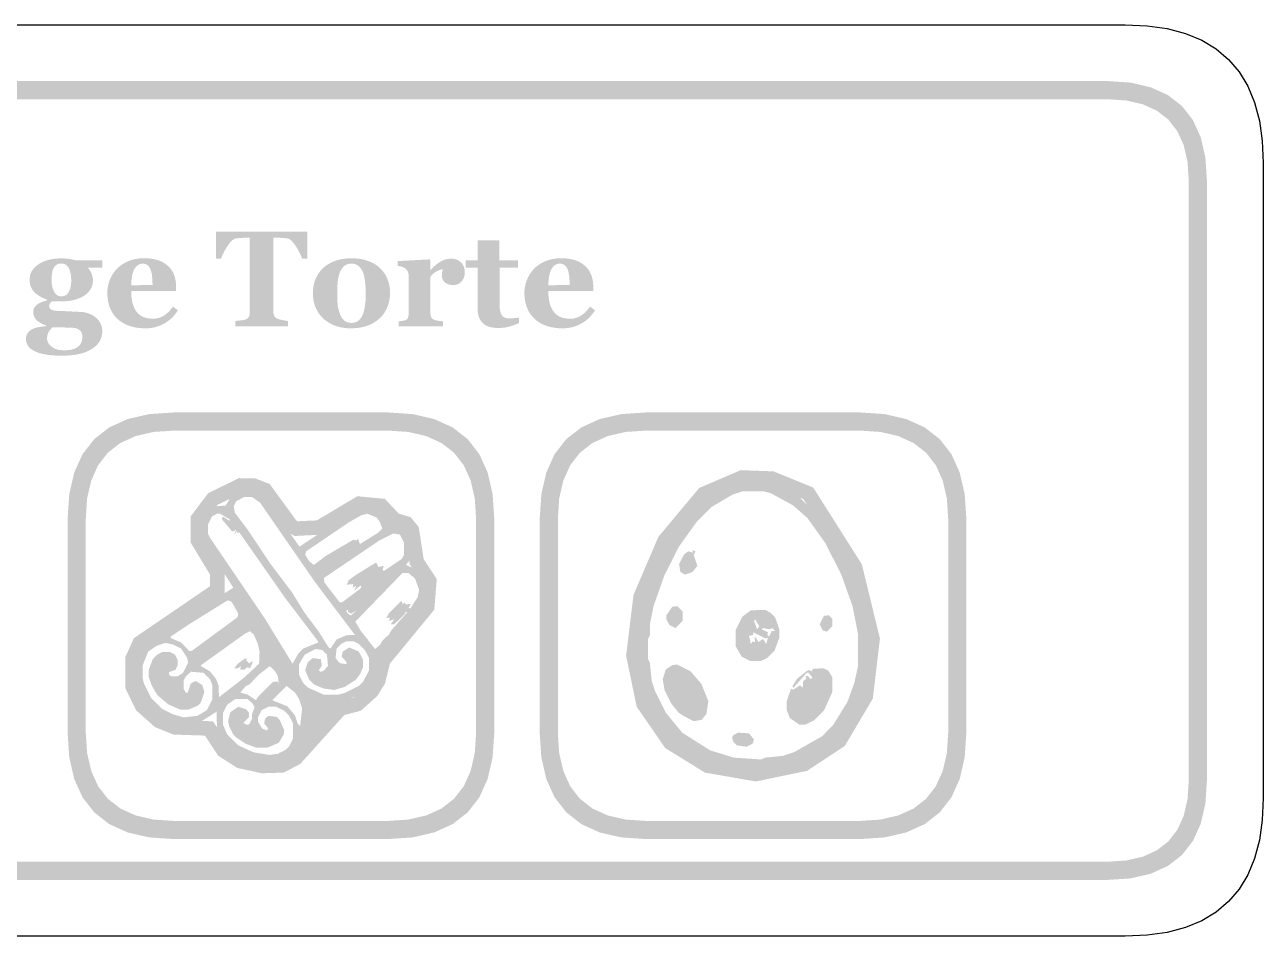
# Model space of a CAD drawing. Header units: millimetres. Extents: x 4 to 272, y 4 to 144.
# Drawn here: x 40.76 to 68.04, y 3.96 to 24.04 of the extents above; entities that cross this region are included whole.
import ezdxf

# ---------------------------------------------------------------- set-up
doc = ezdxf.new("R2010")
doc.units = ezdxf.units.MM
doc.layers.add('CUT', color=1, linetype='Continuous')
doc.layers.add('RASTER', color=7, linetype='Continuous')

msp = doc.modelspace()

# ---------------------------------------------------------------- hatches: boundary and pattern name
at = {"layer": 'RASTER'}
h = msp.add_hatch(color=7, dxfattribs=at)
h.paths.add_polyline_path([(5.2, 20.6), (5.234, 21.116), (5.337, 21.563), (5.509, 21.941), (5.75, 22.25), (6.059, 22.491), (6.438, 22.662), (6.884, 22.766), (7.4, 22.8), (64.6, 22.8), (65.116, 22.766), (65.563, 22.662), (65.941, 22.491), (66.25, 22.25), (66.491, 21.941), (66.663, 21.562), (66.766, 21.116), (66.8, 20.6), (66.8, 7.4), (66.766, 6.884), (66.663, 6.438), (66.491, 6.059), (66.25, 5.75), (65.941, 5.509), (65.563, 5.337), (65.116, 5.234), (64.6, 5.2), (7.4, 5.2), (6.884, 5.234), (6.438, 5.337), (6.059, 5.509), (5.75, 5.75), (5.509, 6.059), (5.337, 6.438), (5.234, 6.884), (5.2, 7.4)])
h.paths.add_polyline_path([(5.6, 20.6), (5.6, 7.4), (5.628, 6.978), (5.712, 6.613), (5.853, 6.303), (6.05, 6.05), (6.303, 5.853), (6.612, 5.712), (6.978, 5.628), (7.4, 5.6), (64.6, 5.6), (65.022, 5.628), (65.387, 5.712), (65.697, 5.853), (65.95, 6.05), (66.147, 6.303), (66.288, 6.613), (66.372, 6.978), (66.4, 7.4), (66.4, 20.6), (66.372, 21.022), (66.288, 21.387), (66.147, 21.697), (65.95, 21.95), (65.697, 22.147), (65.387, 22.288), (65.022, 22.372), (64.6, 22.4), (7.4, 22.4), (6.978, 22.372), (6.612, 22.288), (6.303, 22.147), (6.05, 21.95), (5.853, 21.697), (5.712, 21.388), (5.628, 21.022), (5.6, 20.6)], flags=0)
for points in [[(46.981, 18.884), (46.868, 18.884), (46.856, 18.918), (46.842, 18.952), (46.827, 18.987), (46.809, 19.022), (46.79, 19.058), (46.769, 19.095), (46.747, 19.132), (46.723, 19.17), (46.698, 19.205), (46.673, 19.237), (46.65, 19.264), (46.626, 19.287), (46.603, 19.305), (46.581, 19.319), (46.559, 19.328), (46.537, 19.334), (46.525, 19.335), (46.513, 19.336), (46.499, 19.338), (46.485, 19.339), (46.47, 19.34), (46.455, 19.342), (46.438, 19.343), (46.422, 19.344), (46.405, 19.345), (46.388, 19.346), (46.373, 19.347), (46.358, 19.347), (46.343, 19.348), (46.329, 19.348), (46.316, 19.348), (46.303, 19.348), (46.234, 19.348), (46.234, 17.718), (46.234, 17.705), (46.235, 17.692), (46.237, 17.68), (46.239, 17.668), (46.242, 17.657), (46.245, 17.646), (46.249, 17.635), (46.253, 17.625), (46.259, 17.615), (46.265, 17.606), (46.273, 17.597), (46.281, 17.589), (46.291, 17.581), (46.302, 17.574), (46.315, 17.567), (46.328, 17.561), (46.337, 17.558), (46.347, 17.554), (46.358, 17.551), (46.371, 17.548), (46.385, 17.544), (46.399, 17.541), (46.415, 17.538), (46.433, 17.534), (46.45, 17.531), (46.467, 17.528), (46.483, 17.525), (46.498, 17.522), (46.513, 17.52), (46.527, 17.518), (46.541, 17.516), (46.553, 17.514), (46.553, 17.4), (45.395, 17.4), (45.395, 17.514), (45.406, 17.515), (45.418, 17.517), (45.431, 17.518), (45.446, 17.52), (45.461, 17.521), (45.478, 17.523), (45.495, 17.525), (45.514, 17.527), (45.533, 17.529), (45.55, 17.531), (45.565, 17.533), (45.579, 17.536), (45.591, 17.538), (45.602, 17.541), (45.611, 17.544), (45.619, 17.546), (45.633, 17.553), (45.645, 17.559), (45.656, 17.566), (45.667, 17.574), (45.675, 17.582), (45.683, 17.591), (45.69, 17.6), (45.695, 17.609), (45.7, 17.62), (45.703, 17.63), (45.707, 17.641), (45.709, 17.653), (45.711, 17.665), (45.713, 17.677), (45.714, 17.69), (45.714, 17.703), (45.714, 19.348), (45.645, 19.348), (45.633, 19.348), (45.619, 19.348), (45.605, 19.348), (45.591, 19.347), (45.576, 19.347), (45.56, 19.346), (45.544, 19.345), (45.527, 19.344), (45.51, 19.343), (45.494, 19.342), (45.478, 19.34), (45.463, 19.339), (45.449, 19.338), (45.436, 19.336), (45.423, 19.335), (45.411, 19.334), (45.389, 19.328), (45.367, 19.319), (45.345, 19.305), (45.322, 19.287), (45.299, 19.264), (45.275, 19.237), (45.25, 19.205), (45.226, 19.17), (45.201, 19.132), (45.179, 19.095), (45.158, 19.058), (45.139, 19.022), (45.122, 18.987), (45.106, 18.952), (45.092, 18.918), (45.08, 18.884), (44.967, 18.884), (44.967, 19.479), (46.981, 19.479)], [(51.642, 17.467), (51.619, 17.457), (51.595, 17.447), (51.57, 17.438), (51.545, 17.428), (51.52, 17.419), (51.494, 17.41), (51.468, 17.402), (51.442, 17.393), (51.414, 17.386), (51.385, 17.379), (51.355, 17.373), (51.323, 17.369), (51.29, 17.365), (51.255, 17.363), (51.219, 17.361), (51.181, 17.36), (51.126, 17.362), (51.074, 17.367), (51.026, 17.376), (50.982, 17.388), (50.941, 17.404), (50.904, 17.423), (50.871, 17.446), (50.842, 17.472), (50.816, 17.501), (50.793, 17.533), (50.774, 17.569), (50.759, 17.607), (50.747, 17.648), (50.738, 17.692), (50.733, 17.74), (50.731, 17.79), (50.731, 18.689), (50.468, 18.689), (50.468, 18.847), (50.737, 18.847), (50.737, 19.291), (51.213, 19.291), (51.213, 18.847), (51.623, 18.847), (51.623, 18.689), (51.216, 18.689), (51.216, 17.886), (51.217, 17.845), (51.219, 17.807), (51.223, 17.772), (51.228, 17.74), (51.235, 17.711), (51.243, 17.685), (51.253, 17.663), (51.264, 17.643), (51.277, 17.626), (51.292, 17.612), (51.31, 17.599), (51.33, 17.589), (51.353, 17.581), (51.378, 17.576), (51.405, 17.573), (51.434, 17.571), (51.445, 17.571), (51.456, 17.572), (51.468, 17.572), (51.482, 17.573), (51.496, 17.574), (51.511, 17.575), (51.527, 17.576), (51.544, 17.577), (51.561, 17.579), (51.577, 17.58), (51.591, 17.582), (51.604, 17.583), (51.615, 17.585), (51.626, 17.587), (51.635, 17.589), (51.642, 17.59)], [(50.451, 18.585), (50.45, 18.558), (50.447, 18.531), (50.442, 18.505), (50.434, 18.481), (50.425, 18.456), (50.413, 18.433), (50.399, 18.411), (50.383, 18.39), (50.365, 18.37), (50.345, 18.353), (50.325, 18.338), (50.303, 18.326), (50.279, 18.317), (50.255, 18.311), (50.228, 18.307), (50.201, 18.305), (50.175, 18.306), (50.15, 18.309), (50.125, 18.313), (50.102, 18.319), (50.08, 18.326), (50.059, 18.336), (50.039, 18.347), (50.02, 18.359), (50.003, 18.374), (49.988, 18.39), (49.975, 18.407), (49.965, 18.426), (49.956, 18.447), (49.951, 18.47), (49.947, 18.494), (49.946, 18.519), (49.946, 18.532), (49.947, 18.543), (49.947, 18.554), (49.948, 18.565), (49.949, 18.574), (49.95, 18.583), (49.952, 18.591), (49.953, 18.599), (49.955, 18.606), (49.957, 18.613), (49.959, 18.62), (49.96, 18.627), (49.962, 18.633), (49.964, 18.64), (49.965, 18.646), (49.967, 18.652), (49.95, 18.651), (49.932, 18.648), (49.915, 18.644), (49.897, 18.639), (49.879, 18.633), (49.861, 18.625), (49.843, 18.616), (49.824, 18.606), (49.806, 18.594), (49.788, 18.582), (49.771, 18.568), (49.754, 18.554), (49.738, 18.539), (49.722, 18.523), (49.707, 18.506), (49.693, 18.488), (49.693, 17.684), (49.693, 17.672), (49.694, 17.66), (49.695, 17.648), (49.697, 17.637), (49.699, 17.627), (49.702, 17.617), (49.705, 17.608), (49.709, 17.599), (49.713, 17.591), (49.718, 17.583), (49.724, 17.576), (49.73, 17.569), (49.737, 17.563), (49.745, 17.557), (49.754, 17.551), (49.763, 17.546), (49.772, 17.543), (49.782, 17.539), (49.793, 17.535), (49.805, 17.532), (49.819, 17.528), (49.834, 17.525), (49.85, 17.522), (49.868, 17.519), (49.885, 17.517), (49.901, 17.514), (49.916, 17.512), (49.93, 17.511), (49.943, 17.509), (49.954, 17.508), (49.964, 17.507), (49.972, 17.507), (49.972, 17.4), (48.992, 17.4), (48.992, 17.507), (49.002, 17.508), (49.011, 17.509), (49.02, 17.509), (49.029, 17.51), (49.038, 17.511), (49.048, 17.513), (49.057, 17.514), (49.066, 17.515), (49.076, 17.516), (49.084, 17.518), (49.093, 17.519), (49.101, 17.521), (49.109, 17.523), (49.116, 17.525), (49.123, 17.527), (49.13, 17.529), (49.141, 17.533), (49.152, 17.538), (49.161, 17.543), (49.17, 17.549), (49.177, 17.556), (49.184, 17.563), (49.19, 17.571), (49.195, 17.579), (49.199, 17.587), (49.202, 17.597), (49.205, 17.607), (49.208, 17.618), (49.21, 17.629), (49.211, 17.641), (49.212, 17.653), (49.212, 17.667), (49.212, 18.519), (49.212, 18.532), (49.211, 18.545), (49.209, 18.557), (49.206, 18.569), (49.202, 18.581), (49.198, 18.592), (49.193, 18.603), (49.187, 18.614), (49.181, 18.624), (49.174, 18.633), (49.167, 18.643), (49.16, 18.651), (49.152, 18.659), (49.144, 18.667), (49.136, 18.674), (49.127, 18.68), (49.12, 18.685), (49.113, 18.689), (49.105, 18.693), (49.097, 18.696), (49.089, 18.7), (49.08, 18.703), (49.07, 18.707), (49.061, 18.71), (49.05, 18.712), (49.04, 18.715), (49.029, 18.717), (49.018, 18.719), (49.007, 18.721), (48.996, 18.723), (48.984, 18.724), (48.972, 18.726), (48.972, 18.833), (49.671, 18.871), (49.693, 18.849), (49.693, 18.636), (49.698, 18.636), (49.724, 18.665), (49.75, 18.692), (49.776, 18.717), (49.803, 18.741), (49.83, 18.763), (49.857, 18.784), (49.885, 18.803), (49.913, 18.82), (49.942, 18.836), (49.97, 18.849), (50, 18.861), (50.029, 18.87), (50.059, 18.877), (50.089, 18.883), (50.119, 18.886), (50.15, 18.887), (50.183, 18.886), (50.214, 18.882), (50.244, 18.875), (50.273, 18.866), (50.299, 18.854), (50.324, 18.839), (50.347, 18.822), (50.369, 18.803), (50.388, 18.781), (50.405, 18.757), (50.419, 18.733), (50.431, 18.706), (50.44, 18.678), (50.446, 18.649), (50.45, 18.618), (50.451, 18.585)]]:
    msp.add_hatch(color=7, dxfattribs=at).paths.add_polyline_path(points)
h = msp.add_hatch(color=7, dxfattribs=at)
h.paths.add_polyline_path([(42.467, 18.689), (42.144, 18.689), (42.158, 18.673), (42.171, 18.656), (42.183, 18.64), (42.194, 18.623), (42.205, 18.606), (42.214, 18.588), (42.222, 18.571), (42.23, 18.553), (42.237, 18.535), (42.242, 18.517), (42.247, 18.498), (42.251, 18.48), (42.255, 18.461), (42.257, 18.442), (42.258, 18.423), (42.259, 18.403), (42.258, 18.378), (42.255, 18.354), (42.251, 18.329), (42.245, 18.305), (42.237, 18.282), (42.228, 18.259), (42.217, 18.236), (42.204, 18.214), (42.19, 18.192), (42.175, 18.171), (42.159, 18.152), (42.142, 18.133), (42.123, 18.116), (42.104, 18.099), (42.084, 18.084), (42.062, 18.069), (42.039, 18.056), (42.016, 18.042), (41.991, 18.03), (41.965, 18.019), (41.939, 18.008), (41.911, 17.998), (41.882, 17.989), (41.853, 17.98), (41.822, 17.973), (41.791, 17.966), (41.76, 17.96), (41.728, 17.956), (41.695, 17.952), (41.661, 17.95), (41.627, 17.948), (41.592, 17.948), (41.353, 17.948), (41.349, 17.944), (41.344, 17.94), (41.34, 17.936), (41.335, 17.931), (41.33, 17.925), (41.325, 17.919), (41.32, 17.913), (41.314, 17.906), (41.309, 17.899), (41.305, 17.892), (41.302, 17.885), (41.299, 17.878), (41.296, 17.871), (41.295, 17.864), (41.294, 17.858), (41.293, 17.851), (41.294, 17.836), (41.296, 17.821), (41.3, 17.808), (41.306, 17.797), (41.313, 17.786), (41.322, 17.777), (41.332, 17.769), (41.344, 17.762), (41.359, 17.756), (41.375, 17.751), (41.395, 17.746), (41.417, 17.742), (41.441, 17.739), (41.468, 17.737), (41.498, 17.735), (41.531, 17.734), (41.564, 17.733), (41.597, 17.732), (41.631, 17.731), (41.665, 17.73), (41.698, 17.728), (41.732, 17.727), (41.766, 17.725), (41.8, 17.723), (41.833, 17.721), (41.863, 17.719), (41.891, 17.718), (41.917, 17.717), (41.94, 17.716), (41.961, 17.715), (41.979, 17.714), (41.995, 17.713), (42.016, 17.712), (42.037, 17.71), (42.058, 17.707), (42.079, 17.703), (42.101, 17.698), (42.121, 17.692), (42.142, 17.686), (42.163, 17.679), (42.184, 17.671), (42.204, 17.663), (42.223, 17.654), (42.241, 17.644), (42.259, 17.634), (42.276, 17.624), (42.293, 17.612), (42.308, 17.601), (42.325, 17.587), (42.341, 17.573), (42.356, 17.558), (42.37, 17.542), (42.383, 17.525), (42.396, 17.508), (42.408, 17.489), (42.42, 17.47), (42.43, 17.449), (42.439, 17.428), (42.446, 17.406), (42.453, 17.384), (42.457, 17.36), (42.461, 17.336), (42.463, 17.311), (42.464, 17.286), (42.463, 17.258), (42.46, 17.231), (42.456, 17.204), (42.45, 17.178), (42.443, 17.152), (42.434, 17.126), (42.423, 17.101), (42.41, 17.076), (42.396, 17.052), (42.38, 17.029), (42.362, 17.006), (42.343, 16.985), (42.321, 16.964), (42.298, 16.944), (42.273, 16.925), (42.247, 16.906), (42.217, 16.888), (42.186, 16.871), (42.154, 16.855), (42.12, 16.84), (42.084, 16.826), (42.047, 16.813), (42.009, 16.801), (41.969, 16.791), (41.928, 16.781), (41.883, 16.773), (41.837, 16.766), (41.788, 16.76), (41.737, 16.755), (41.683, 16.752), (41.627, 16.75), (41.569, 16.75), (41.475, 16.751), (41.388, 16.755), (41.306, 16.763), (41.229, 16.773), (41.159, 16.786), (41.095, 16.802), (41.036, 16.821), (40.983, 16.843), (40.936, 16.868), (40.895, 16.896), (40.86, 16.927), (40.832, 16.961), (40.81, 16.997), (40.795, 17.037), (40.785, 17.079), (40.782, 17.125), (40.784, 17.153), (40.789, 17.18), (40.797, 17.206), (40.809, 17.23), (40.824, 17.253), (40.843, 17.275), (40.865, 17.296), (40.89, 17.315), (40.919, 17.333), (40.952, 17.348), (40.989, 17.362), (41.029, 17.373), (41.073, 17.382), (41.121, 17.389), (41.172, 17.394), (41.227, 17.397), (41.227, 17.415), (41.195, 17.426), (41.164, 17.439), (41.135, 17.453), (41.107, 17.468), (41.082, 17.483), (41.059, 17.5), (41.037, 17.517), (41.017, 17.535), (40.999, 17.555), (40.984, 17.575), (40.971, 17.595), (40.961, 17.617), (40.952, 17.639), (40.946, 17.662), (40.943, 17.686), (40.942, 17.711), (40.942, 17.726), (40.944, 17.74), (40.946, 17.754), (40.949, 17.767), (40.953, 17.78), (40.959, 17.792), (40.965, 17.804), (40.972, 17.815), (40.979, 17.825), (40.988, 17.835), (40.997, 17.845), (41.006, 17.854), (41.016, 17.864), (41.026, 17.873), (41.037, 17.881), (41.049, 17.889), (41.059, 17.896), (41.07, 17.903), (41.082, 17.909), (41.094, 17.915), (41.107, 17.921), (41.12, 17.926), (41.134, 17.932), (41.148, 17.937), (41.163, 17.942), (41.176, 17.946), (41.189, 17.951), (41.202, 17.955), (41.214, 17.958), (41.225, 17.962), (41.236, 17.965), (41.246, 17.968), (41.246, 17.984), (41.199, 18.003), (41.154, 18.023), (41.113, 18.044), (41.075, 18.066), (41.04, 18.089), (41.009, 18.112), (40.98, 18.137), (40.956, 18.163), (40.934, 18.19), (40.915, 18.219), (40.899, 18.249), (40.886, 18.28), (40.876, 18.313), (40.868, 18.348), (40.864, 18.384), (40.863, 18.421), (40.866, 18.473), (40.875, 18.523), (40.89, 18.57), (40.912, 18.615), (40.94, 18.656), (40.974, 18.695), (41.015, 18.732), (41.061, 18.765), (41.112, 18.795), (41.167, 18.822), (41.225, 18.844), (41.286, 18.862), (41.351, 18.876), (41.419, 18.886), (41.49, 18.892), (41.564, 18.894), (41.589, 18.894), (41.614, 18.893), (41.638, 18.892), (41.662, 18.89), (41.686, 18.888), (41.71, 18.885), (41.733, 18.881), (41.757, 18.877), (41.779, 18.873), (41.801, 18.869), (41.82, 18.865), (41.839, 18.861), (41.856, 18.858), (41.871, 18.854), (41.885, 18.851), (41.898, 18.847), (42.467, 18.847)])
h.paths.add_polyline_path([(41.78, 18.409), (41.779, 18.451), (41.776, 18.49), (41.772, 18.528), (41.766, 18.563), (41.758, 18.595), (41.749, 18.626), (41.738, 18.654), (41.725, 18.68), (41.711, 18.704), (41.695, 18.724), (41.676, 18.741), (41.656, 18.755), (41.635, 18.766), (41.611, 18.774), (41.586, 18.778), (41.558, 18.78), (41.544, 18.779), (41.531, 18.778), (41.518, 18.776), (41.505, 18.773), (41.493, 18.769), (41.481, 18.765), (41.47, 18.759), (41.459, 18.753), (41.448, 18.746), (41.439, 18.738), (41.429, 18.729), (41.42, 18.72), (41.412, 18.709), (41.404, 18.699), (41.397, 18.687), (41.39, 18.674), (41.384, 18.662), (41.378, 18.648), (41.373, 18.635), (41.369, 18.62), (41.365, 18.606), (41.362, 18.59), (41.359, 18.574), (41.356, 18.558), (41.354, 18.541), (41.352, 18.524), (41.351, 18.507), (41.35, 18.49), (41.349, 18.473), (41.348, 18.456), (41.348, 18.439), (41.347, 18.421), (41.348, 18.382), (41.351, 18.345), (41.355, 18.309), (41.361, 18.276), (41.369, 18.244), (41.379, 18.214), (41.39, 18.185), (41.403, 18.159), (41.418, 18.135), (41.434, 18.114), (41.451, 18.096), (41.47, 18.082), (41.491, 18.071), (41.513, 18.063), (41.536, 18.058), (41.561, 18.056), (41.587, 18.058), (41.611, 18.062), (41.633, 18.069), (41.654, 18.079), (41.674, 18.092), (41.692, 18.108), (41.708, 18.127), (41.723, 18.149), (41.736, 18.173), (41.748, 18.199), (41.758, 18.228), (41.765, 18.26), (41.772, 18.294), (41.776, 18.33), (41.779, 18.368), (41.78, 18.409)], flags=0)
h.paths.add_polyline_path([(42.026, 17.179), (42.025, 17.191), (42.024, 17.204), (42.022, 17.216), (42.019, 17.228), (42.015, 17.241), (42.01, 17.253), (42.004, 17.265), (41.998, 17.278), (41.99, 17.29), (41.98, 17.301), (41.967, 17.312), (41.953, 17.322), (41.936, 17.332), (41.917, 17.341), (41.896, 17.35), (41.873, 17.358), (41.859, 17.36), (41.843, 17.362), (41.824, 17.363), (41.804, 17.365), (41.781, 17.366), (41.756, 17.367), (41.729, 17.368), (41.7, 17.369), (41.668, 17.37), (41.634, 17.371), (41.596, 17.371), (41.556, 17.371), (41.513, 17.372), (41.468, 17.372), (41.419, 17.372), (41.368, 17.372), (41.355, 17.361), (41.343, 17.349), (41.332, 17.337), (41.321, 17.324), (41.31, 17.311), (41.3, 17.297), (41.291, 17.283), (41.282, 17.268), (41.274, 17.253), (41.267, 17.237), (41.261, 17.22), (41.256, 17.202), (41.253, 17.183), (41.25, 17.164), (41.248, 17.144), (41.248, 17.123), (41.248, 17.114), (41.249, 17.104), (41.251, 17.095), (41.253, 17.085), (41.256, 17.075), (41.259, 17.064), (41.264, 17.053), (41.268, 17.043), (41.274, 17.032), (41.28, 17.021), (41.287, 17.01), (41.295, 17), (41.303, 16.99), (41.312, 16.98), (41.322, 16.97), (41.333, 16.961), (41.346, 16.95), (41.359, 16.94), (41.373, 16.931), (41.387, 16.923), (41.401, 16.915), (41.416, 16.907), (41.431, 16.9), (41.447, 16.894), (41.464, 16.888), (41.483, 16.883), (41.503, 16.879), (41.526, 16.876), (41.551, 16.873), (41.578, 16.871), (41.607, 16.87), (41.637, 16.87), (41.683, 16.871), (41.726, 16.874), (41.767, 16.88), (41.804, 16.888), (41.839, 16.898), (41.871, 16.911), (41.9, 16.926), (41.926, 16.943), (41.949, 16.963), (41.97, 16.985), (41.987, 17.01), (42.001, 17.039), (42.012, 17.069), (42.019, 17.103), (42.024, 17.14), (42.026, 17.179)], flags=0)
h = msp.add_hatch(color=7, dxfattribs=at)
h.paths.add_polyline_path([(44.131, 17.75), (44.117, 17.729), (44.104, 17.709), (44.089, 17.689), (44.074, 17.669), (44.058, 17.649), (44.042, 17.63), (44.025, 17.611), (44.007, 17.593), (43.988, 17.574), (43.969, 17.557), (43.95, 17.54), (43.929, 17.524), (43.908, 17.508), (43.887, 17.494), (43.865, 17.479), (43.842, 17.466), (43.817, 17.452), (43.793, 17.44), (43.768, 17.428), (43.743, 17.417), (43.719, 17.407), (43.694, 17.398), (43.669, 17.389), (43.644, 17.382), (43.618, 17.375), (43.592, 17.369), (43.564, 17.364), (43.536, 17.36), (43.506, 17.357), (43.476, 17.355), (43.445, 17.354), (43.413, 17.353), (43.36, 17.354), (43.308, 17.357), (43.259, 17.362), (43.211, 17.369), (43.165, 17.377), (43.121, 17.388), (43.079, 17.4), (43.039, 17.415), (43, 17.431), (42.963, 17.448), (42.928, 17.467), (42.895, 17.487), (42.863, 17.508), (42.833, 17.531), (42.805, 17.555), (42.779, 17.58), (42.754, 17.607), (42.731, 17.635), (42.709, 17.663), (42.689, 17.694), (42.671, 17.725), (42.654, 17.757), (42.639, 17.791), (42.625, 17.826), (42.614, 17.861), (42.603, 17.898), (42.595, 17.935), (42.588, 17.973), (42.582, 18.012), (42.578, 18.051), (42.576, 18.091), (42.575, 18.132), (42.576, 18.17), (42.578, 18.206), (42.583, 18.243), (42.589, 18.279), (42.596, 18.314), (42.606, 18.35), (42.617, 18.384), (42.63, 18.419), (42.644, 18.453), (42.66, 18.485), (42.678, 18.517), (42.696, 18.548), (42.717, 18.578), (42.738, 18.607), (42.761, 18.635), (42.786, 18.663), (42.812, 18.688), (42.839, 18.712), (42.868, 18.735), (42.898, 18.757), (42.931, 18.777), (42.965, 18.796), (43, 18.814), (43.037, 18.831), (43.076, 18.846), (43.115, 18.859), (43.156, 18.87), (43.198, 18.879), (43.241, 18.887), (43.285, 18.892), (43.33, 18.895), (43.376, 18.896), (43.426, 18.895), (43.474, 18.892), (43.52, 18.889), (43.563, 18.883), (43.604, 18.876), (43.643, 18.868), (43.679, 18.857), (43.713, 18.846), (43.745, 18.833), (43.776, 18.819), (43.806, 18.803), (43.834, 18.786), (43.86, 18.769), (43.885, 18.75), (43.909, 18.729), (43.931, 18.708), (43.952, 18.687), (43.97, 18.664), (43.988, 18.641), (44.004, 18.617), (44.018, 18.592), (44.031, 18.566), (44.043, 18.539), (44.053, 18.511), (44.062, 18.483), (44.07, 18.454), (44.076, 18.424), (44.082, 18.395), (44.086, 18.365), (44.089, 18.335), (44.09, 18.304), (44.091, 18.273), (44.091, 18.178), (43.101, 18.178), (43.103, 18.105), (43.108, 18.037), (43.117, 17.973), (43.13, 17.913), (43.146, 17.859), (43.166, 17.808), (43.189, 17.762), (43.217, 17.721), (43.248, 17.684), (43.283, 17.652), (43.323, 17.625), (43.366, 17.603), (43.414, 17.586), (43.467, 17.574), (43.523, 17.567), (43.584, 17.564), (43.618, 17.565), (43.651, 17.569), (43.684, 17.575), (43.715, 17.583), (43.745, 17.594), (43.775, 17.606), (43.804, 17.622), (43.832, 17.64), (43.859, 17.659), (43.885, 17.68), (43.91, 17.702), (43.934, 17.725), (43.957, 17.75), (43.978, 17.775), (43.999, 17.802), (44.019, 17.831)])
h.paths.add_polyline_path([(43.571, 18.307), (43.571, 18.329), (43.57, 18.351), (43.57, 18.373), (43.569, 18.396), (43.568, 18.418), (43.566, 18.441), (43.564, 18.464), (43.562, 18.487), (43.56, 18.509), (43.557, 18.531), (43.554, 18.551), (43.55, 18.571), (43.546, 18.589), (43.542, 18.606), (43.537, 18.623), (43.531, 18.638), (43.525, 18.654), (43.518, 18.67), (43.51, 18.685), (43.502, 18.698), (43.493, 18.711), (43.484, 18.722), (43.474, 18.732), (43.463, 18.742), (43.452, 18.75), (43.44, 18.757), (43.428, 18.763), (43.414, 18.768), (43.4, 18.772), (43.386, 18.775), (43.37, 18.776), (43.354, 18.777), (43.327, 18.775), (43.301, 18.77), (43.276, 18.761), (43.253, 18.748), (43.231, 18.732), (43.211, 18.713), (43.192, 18.689), (43.174, 18.663), (43.158, 18.632), (43.144, 18.597), (43.132, 18.558), (43.122, 18.515), (43.114, 18.468), (43.108, 18.416), (43.103, 18.361), (43.101, 18.301)], flags=0)
h = msp.add_hatch(color=7, dxfattribs=at)
h.paths.add_polyline_path([(48.581, 18.68), (48.607, 18.654), (48.632, 18.627), (48.655, 18.599), (48.676, 18.569), (48.696, 18.538), (48.715, 18.506), (48.731, 18.473), (48.746, 18.439), (48.76, 18.403), (48.771, 18.367), (48.781, 18.33), (48.789, 18.292), (48.795, 18.254), (48.8, 18.214), (48.803, 18.175), (48.803, 18.134), (48.803, 18.094), (48.8, 18.054), (48.796, 18.015), (48.789, 17.976), (48.781, 17.938), (48.772, 17.9), (48.76, 17.863), (48.747, 17.827), (48.732, 17.792), (48.716, 17.757), (48.697, 17.725), (48.678, 17.693), (48.656, 17.663), (48.633, 17.634), (48.609, 17.606), (48.582, 17.58), (48.553, 17.554), (48.522, 17.528), (48.489, 17.505), (48.455, 17.483), (48.42, 17.463), (48.384, 17.444), (48.346, 17.427), (48.306, 17.412), (48.265, 17.398), (48.223, 17.386), (48.179, 17.376), (48.134, 17.368), (48.088, 17.361), (48.04, 17.357), (47.99, 17.354), (47.939, 17.353), (47.895, 17.354), (47.852, 17.356), (47.809, 17.36), (47.768, 17.366), (47.727, 17.373), (47.687, 17.382), (47.648, 17.392), (47.61, 17.404), (47.573, 17.418), (47.537, 17.433), (47.503, 17.45), (47.469, 17.468), (47.436, 17.489), (47.404, 17.51), (47.374, 17.533), (47.344, 17.558), (47.317, 17.583), (47.292, 17.61), (47.268, 17.638), (47.245, 17.668), (47.224, 17.699), (47.204, 17.731), (47.186, 17.765), (47.169, 17.801), (47.154, 17.837), (47.141, 17.875), (47.129, 17.914), (47.12, 17.954), (47.113, 17.994), (47.108, 18.036), (47.105, 18.079), (47.104, 18.124), (47.105, 18.167), (47.108, 18.209), (47.112, 18.25), (47.118, 18.29), (47.126, 18.328), (47.136, 18.365), (47.147, 18.402), (47.161, 18.436), (47.176, 18.47), (47.192, 18.503), (47.211, 18.535), (47.231, 18.566), (47.253, 18.596), (47.277, 18.625), (47.303, 18.653), (47.33, 18.68), (47.358, 18.705), (47.387, 18.729), (47.418, 18.751), (47.451, 18.771), (47.485, 18.79), (47.521, 18.808), (47.558, 18.824), (47.597, 18.839), (47.637, 18.852), (47.679, 18.864), (47.722, 18.874), (47.765, 18.882), (47.81, 18.888), (47.857, 18.892), (47.904, 18.895), (47.952, 18.896), (48.003, 18.895), (48.052, 18.892), (48.099, 18.888), (48.145, 18.882), (48.19, 18.874), (48.232, 18.864), (48.274, 18.852), (48.313, 18.839), (48.352, 18.824), (48.389, 18.808), (48.424, 18.79), (48.458, 18.771), (48.491, 18.751), (48.522, 18.729), (48.552, 18.705), (48.581, 18.68)])
h.paths.add_polyline_path([(48.206, 17.665), (48.214, 17.686), (48.221, 17.708), (48.228, 17.732), (48.234, 17.756), (48.24, 17.781), (48.245, 17.808), (48.249, 17.836), (48.253, 17.864), (48.257, 17.894), (48.26, 17.925), (48.263, 17.958), (48.265, 17.991), (48.267, 18.026), (48.268, 18.062), (48.269, 18.099), (48.269, 18.137), (48.269, 18.163), (48.268, 18.19), (48.267, 18.218), (48.265, 18.247), (48.263, 18.276), (48.261, 18.307), (48.258, 18.339), (48.254, 18.371), (48.25, 18.403), (48.246, 18.434), (48.241, 18.462), (48.236, 18.489), (48.23, 18.514), (48.224, 18.538), (48.217, 18.559), (48.21, 18.579), (48.201, 18.602), (48.191, 18.623), (48.18, 18.643), (48.168, 18.662), (48.156, 18.679), (48.142, 18.695), (48.128, 18.71), (48.113, 18.724), (48.097, 18.737), (48.08, 18.747), (48.061, 18.756), (48.042, 18.764), (48.022, 18.77), (48.001, 18.774), (47.979, 18.776), (47.955, 18.777), (47.93, 18.776), (47.906, 18.773), (47.883, 18.769), (47.862, 18.763), (47.842, 18.755), (47.823, 18.745), (47.805, 18.733), (47.789, 18.72), (47.774, 18.705), (47.76, 18.689), (47.746, 18.672), (47.734, 18.654), (47.722, 18.635), (47.712, 18.615), (47.702, 18.594), (47.693, 18.572), (47.686, 18.551), (47.679, 18.528), (47.673, 18.505), (47.667, 18.481), (47.662, 18.456), (47.658, 18.431), (47.654, 18.404), (47.651, 18.376), (47.648, 18.348), (47.646, 18.32), (47.643, 18.291), (47.642, 18.262), (47.641, 18.233), (47.64, 18.203), (47.639, 18.173), (47.639, 18.143), (47.639, 18.104), (47.64, 18.066), (47.64, 18.031), (47.641, 17.997), (47.643, 17.965), (47.645, 17.934), (47.647, 17.905), (47.649, 17.878), (47.652, 17.852), (47.656, 17.826), (47.661, 17.8), (47.667, 17.773), (47.673, 17.747), (47.681, 17.721), (47.69, 17.694), (47.699, 17.668), (47.708, 17.646), (47.718, 17.625), (47.728, 17.605), (47.74, 17.587), (47.753, 17.569), (47.766, 17.553), (47.78, 17.538), (47.796, 17.525), (47.812, 17.512), (47.829, 17.501), (47.848, 17.492), (47.867, 17.485), (47.888, 17.479), (47.909, 17.475), (47.932, 17.473), (47.955, 17.472), (47.977, 17.473), (47.998, 17.475), (48.018, 17.479), (48.037, 17.484), (48.055, 17.491), (48.073, 17.499), (48.09, 17.509), (48.106, 17.521), (48.122, 17.534), (48.136, 17.548), (48.15, 17.564), (48.163, 17.581), (48.175, 17.6), (48.186, 17.62), (48.196, 17.642), (48.206, 17.665)], flags=0)
h = msp.add_hatch(color=7, dxfattribs=at)
h.paths.add_polyline_path([(53.32, 17.75), (53.306, 17.729), (53.293, 17.709), (53.278, 17.689), (53.263, 17.669), (53.247, 17.649), (53.231, 17.63), (53.214, 17.611), (53.196, 17.593), (53.177, 17.574), (53.158, 17.557), (53.139, 17.54), (53.118, 17.524), (53.097, 17.508), (53.076, 17.494), (53.054, 17.479), (53.031, 17.466), (53.006, 17.452), (52.982, 17.44), (52.957, 17.428), (52.932, 17.417), (52.907, 17.407), (52.883, 17.398), (52.858, 17.389), (52.833, 17.382), (52.807, 17.375), (52.78, 17.369), (52.753, 17.364), (52.725, 17.36), (52.695, 17.357), (52.665, 17.355), (52.634, 17.354), (52.602, 17.353), (52.549, 17.354), (52.497, 17.357), (52.448, 17.362), (52.4, 17.369), (52.354, 17.377), (52.31, 17.388), (52.268, 17.4), (52.228, 17.415), (52.189, 17.431), (52.152, 17.448), (52.117, 17.467), (52.084, 17.487), (52.052, 17.508), (52.022, 17.531), (51.994, 17.555), (51.968, 17.58), (51.943, 17.607), (51.92, 17.635), (51.898, 17.663), (51.878, 17.694), (51.86, 17.725), (51.843, 17.757), (51.828, 17.791), (51.814, 17.826), (51.803, 17.861), (51.792, 17.898), (51.784, 17.935), (51.777, 17.973), (51.771, 18.012), (51.767, 18.051), (51.765, 18.091), (51.764, 18.132), (51.765, 18.17), (51.767, 18.206), (51.772, 18.243), (51.778, 18.279), (51.785, 18.314), (51.795, 18.35), (51.806, 18.384), (51.819, 18.419), (51.833, 18.453), (51.849, 18.485), (51.867, 18.517), (51.885, 18.548), (51.906, 18.578), (51.927, 18.607), (51.95, 18.635), (51.975, 18.663), (52.001, 18.688), (52.028, 18.712), (52.057, 18.735), (52.087, 18.757), (52.12, 18.777), (52.154, 18.796), (52.189, 18.814), (52.226, 18.831), (52.265, 18.846), (52.304, 18.859), (52.345, 18.87), (52.387, 18.879), (52.43, 18.887), (52.474, 18.892), (52.519, 18.895), (52.565, 18.896), (52.615, 18.895), (52.663, 18.892), (52.709, 18.889), (52.752, 18.883), (52.793, 18.876), (52.832, 18.868), (52.868, 18.857), (52.902, 18.846), (52.934, 18.833), (52.965, 18.819), (52.995, 18.803), (53.023, 18.786), (53.049, 18.769), (53.074, 18.75), (53.098, 18.729), (53.12, 18.708), (53.141, 18.687), (53.159, 18.664), (53.177, 18.641), (53.193, 18.617), (53.207, 18.592), (53.22, 18.566), (53.232, 18.539), (53.242, 18.511), (53.251, 18.483), (53.259, 18.454), (53.265, 18.424), (53.271, 18.395), (53.275, 18.365), (53.278, 18.335), (53.279, 18.304), (53.28, 18.273), (53.28, 18.178), (52.29, 18.178), (52.292, 18.105), (52.297, 18.037), (52.306, 17.973), (52.319, 17.913), (52.335, 17.859), (52.355, 17.808), (52.378, 17.762), (52.406, 17.721), (52.437, 17.684), (52.472, 17.652), (52.511, 17.625), (52.555, 17.603), (52.603, 17.586), (52.656, 17.574), (52.712, 17.567), (52.773, 17.564), (52.807, 17.565), (52.84, 17.569), (52.873, 17.575), (52.904, 17.583), (52.934, 17.594), (52.964, 17.606), (52.993, 17.622), (53.021, 17.64), (53.048, 17.659), (53.074, 17.68), (53.099, 17.702), (53.123, 17.725), (53.145, 17.75), (53.167, 17.775), (53.188, 17.802), (53.208, 17.831)])
h.paths.add_polyline_path([(52.76, 18.307), (52.76, 18.329), (52.759, 18.351), (52.759, 18.373), (52.758, 18.396), (52.757, 18.418), (52.755, 18.441), (52.753, 18.464), (52.751, 18.487), (52.749, 18.509), (52.746, 18.531), (52.743, 18.551), (52.739, 18.571), (52.735, 18.589), (52.731, 18.606), (52.726, 18.623), (52.72, 18.638), (52.714, 18.654), (52.707, 18.67), (52.699, 18.685), (52.691, 18.698), (52.682, 18.711), (52.673, 18.722), (52.663, 18.732), (52.652, 18.742), (52.641, 18.75), (52.629, 18.757), (52.617, 18.763), (52.603, 18.768), (52.589, 18.772), (52.575, 18.775), (52.559, 18.776), (52.543, 18.777), (52.516, 18.775), (52.49, 18.77), (52.465, 18.761), (52.442, 18.748), (52.42, 18.732), (52.4, 18.713), (52.381, 18.689), (52.363, 18.663), (52.347, 18.632), (52.333, 18.597), (52.321, 18.558), (52.311, 18.515), (52.303, 18.468), (52.297, 18.416), (52.292, 18.361), (52.29, 18.301)], flags=0)
h = msp.add_hatch(color=7, dxfattribs=at)
h.paths.add_polyline_path([(41.7, 13.15), (41.737, 13.701), (41.847, 14.178), (42.03, 14.582), (42.288, 14.912), (42.618, 15.17), (43.022, 15.353), (43.499, 15.463), (44.05, 15.5), (48.75, 15.5), (49.301, 15.463), (49.778, 15.353), (50.182, 15.17), (50.513, 14.912), (50.77, 14.582), (50.953, 14.178), (51.063, 13.701), (51.1, 13.15), (51.1, 8.45), (51.063, 7.899), (50.953, 7.422), (50.77, 7.018), (50.513, 6.687), (50.182, 6.43), (49.778, 6.247), (49.301, 6.137), (48.75, 6.1), (44.05, 6.1), (43.499, 6.137), (43.022, 6.247), (42.618, 6.43), (42.288, 6.688), (42.03, 7.018), (41.847, 7.422), (41.737, 7.899), (41.7, 8.45)])
h.paths.add_polyline_path([(42.1, 13.15), (42.1, 8.45), (42.13, 7.993), (42.222, 7.597), (42.374, 7.262), (42.588, 6.988), (42.862, 6.774), (43.197, 6.622), (43.593, 6.53), (44.05, 6.5), (48.75, 6.5), (49.207, 6.53), (49.603, 6.622), (49.938, 6.774), (50.213, 6.988), (50.426, 7.262), (50.578, 7.597), (50.67, 7.993), (50.7, 8.45), (50.7, 13.15), (50.67, 13.607), (50.578, 14.003), (50.426, 14.338), (50.213, 14.612), (49.938, 14.826), (49.603, 14.978), (49.207, 15.07), (48.75, 15.1), (44.05, 15.1), (43.593, 15.07), (43.197, 14.978), (42.862, 14.826), (42.587, 14.613), (42.374, 14.338), (42.222, 14.003), (42.13, 13.607), (42.1, 13.15)], flags=0)
h = msp.add_hatch(color=7, dxfattribs=at)
h.paths.add_polyline_path([(52.1, 13.15), (52.137, 13.701), (52.247, 14.178), (52.43, 14.582), (52.687, 14.912), (53.018, 15.17), (53.422, 15.353), (53.899, 15.463), (54.45, 15.5), (59.15, 15.5), (59.701, 15.463), (60.178, 15.353), (60.582, 15.17), (60.913, 14.912), (61.17, 14.582), (61.353, 14.178), (61.463, 13.701), (61.5, 13.15), (61.5, 8.45), (61.463, 7.899), (61.353, 7.422), (61.17, 7.018), (60.912, 6.687), (60.582, 6.43), (60.178, 6.247), (59.701, 6.137), (59.15, 6.1), (54.45, 6.1), (53.899, 6.137), (53.422, 6.247), (53.018, 6.43), (52.688, 6.688), (52.43, 7.018), (52.247, 7.422), (52.137, 7.899), (52.1, 8.45)])
h.paths.add_polyline_path([(52.5, 13.15), (52.5, 8.45), (52.53, 7.993), (52.622, 7.597), (52.774, 7.262), (52.987, 6.988), (53.262, 6.774), (53.597, 6.622), (53.993, 6.53), (54.45, 6.5), (59.15, 6.5), (59.607, 6.53), (60.003, 6.622), (60.338, 6.774), (60.613, 6.988), (60.826, 7.262), (60.978, 7.597), (61.07, 7.993), (61.1, 8.45), (61.1, 13.15), (61.07, 13.607), (60.978, 14.003), (60.826, 14.338), (60.613, 14.612), (60.338, 14.826), (60.003, 14.978), (59.607, 15.07), (59.15, 15.1), (54.45, 15.1), (53.993, 15.07), (53.597, 14.978), (53.262, 14.826), (52.988, 14.613), (52.774, 14.338), (52.622, 14.003), (52.53, 13.607), (52.5, 13.15)], flags=0)
h = msp.add_hatch(color=7, dxfattribs=at)
h.paths.add_polyline_path([(56.529, 14.228), (57.252, 14.201), (58.126, 13.845), (59.197, 12.155), (59.596, 10.518), (59.44, 9.197), (58.821, 8.151), (57.988, 7.603), (56.863, 7.369), (55.741, 7.565), (54.866, 8.105), (54.237, 9.016), (54.004, 10.139), (54.167, 11.479), (54.716, 12.76), (55.616, 13.837)])
h.paths.add_polyline_path([(56.589, 13.905), (55.812, 13.573), (54.992, 12.591), (54.479, 11.395), (54.328, 10.153), (54.537, 9.144), (55.091, 8.342), (55.857, 7.869), (56.858, 7.695), (57.864, 7.904), (58.583, 8.377), (59.13, 9.301), (59.272, 10.498), (58.899, 12.029), (57.911, 13.588), (57.184, 13.883), (56.589, 13.905)], flags=0)
h = msp.add_hatch(color=7, dxfattribs=at)
h.paths.add_polyline_path([(45.472, 14.052), (45.841, 14.044), (46.152, 13.923), (46.736, 13.122), (46.775, 13.102), (47.191, 13.121), (48.082, 13.653), (48.69, 13.596), (48.993, 13.272), (49.256, 13.193), (49.436, 12.974), (49.544, 12.269), (49.833, 11.827), (49.778, 11.153), (48.801, 9.967), (48.69, 9.523), (48.524, 9.254), (48.16, 8.928), (47.797, 8.833), (46.826, 7.756), (46.46, 7.565), (45.982, 7.55), (45.439, 7.667), (45.018, 7.936), (44.726, 8.38), (44.035, 8.402), (43.624, 8.567), (43.208, 8.938), (42.971, 9.428), (42.971, 10.109), (43.161, 10.526), (44.839, 11.672), (44.839, 11.925), (44.41, 12.634), (44.41, 13.208), (44.797, 13.72)])
h.paths.add_polyline_path([(45.543, 13.73), (45.006, 13.466), (44.73, 13.101), (44.73, 12.724), (45.159, 12.014), (45.159, 11.503), (43.415, 10.312), (43.291, 10.039), (43.291, 9.502), (43.468, 9.135), (43.795, 8.843), (44.101, 8.72), (44.903, 8.695), (45.248, 8.169), (45.563, 7.968), (46.011, 7.871), (46.377, 7.883), (46.627, 8.013), (47.624, 9.119), (48.004, 9.218), (48.276, 9.462), (48.392, 9.648), (48.508, 10.115), (49.467, 11.279), (49.505, 11.743), (49.238, 12.152), (49.133, 12.839), (49.071, 12.915), (48.819, 12.99), (48.539, 13.289), (48.156, 13.325), (47.286, 12.806), (46.704, 12.778), (46.522, 12.872), (45.948, 13.658), (45.777, 13.725), (45.543, 13.73)], flags=0)
h = msp.add_hatch(color=7, dxfattribs=at)
h.paths.add_polyline_path([(56.51, 13.954), (57.102, 13.966), (57.343, 13.885), (57.837, 13.616), (58.28, 13.174), (58.561, 12.772), (58.871, 12.197), (59.152, 11.473), (59.313, 10.789), (59.313, 9.824), (59.273, 9.623), (59.072, 9.02), (58.883, 8.686), (58.4, 8.163), (58.159, 8.002), (57.785, 7.813), (57.182, 7.653), (56.458, 7.653), (56.257, 7.693), (55.775, 7.854), (55.36, 8.083), (54.999, 8.364), (54.757, 8.646), (54.407, 9.342), (54.287, 9.824), (54.287, 10.709), (54.327, 10.789), (54.367, 11.191), (54.488, 11.593), (54.838, 12.41), (55.159, 12.932), (55.602, 13.455), (56.044, 13.777)])
h.paths.add_polyline_path([(56.579, 13.765), (56.338, 13.684), (55.883, 13.415), (55.561, 13.093), (55.159, 12.53), (54.85, 11.915), (54.608, 11.232), (54.528, 10.829), (54.528, 10.588), (54.488, 10.508), (54.488, 10.065), (54.528, 9.985), (54.568, 9.583), (54.649, 9.342), (54.878, 8.887), (55.24, 8.445), (55.855, 8.055), (56.378, 7.894), (56.981, 7.854), (57.061, 7.894), (57.463, 7.934), (57.705, 8.015), (58.32, 8.364), (58.561, 8.606), (58.883, 9.128), (59.032, 9.543), (59.112, 9.905), (59.112, 10.628), (58.992, 11.232), (58.75, 11.915), (58.4, 12.611), (57.998, 13.174), (57.677, 13.455), (57.182, 13.725), (57.021, 13.765)], flags=0)
h.paths.add_polyline_path([(55.465, 12.466), (55.533, 12.438), (55.493, 12.357), (55.574, 12.116), (55.465, 11.983), (55.304, 11.927), (55.2, 11.983), (55.171, 12.156), (55.28, 12.37), (55.372, 12.438), (55.481, 12.41)], flags=0)
h.paths.add_polyline_path([(55.023, 11.219), (55.131, 11.232), (55.252, 11.111), (55.252, 10.91), (55.091, 10.749), (54.958, 10.817), (54.89, 10.95), (54.89, 11.03)], flags=0)
h.paths.add_polyline_path([(56.752, 11.139), (57.061, 11.151), (57.194, 11.083), (57.291, 10.978), (57.383, 10.709), (57.383, 10.548), (57.275, 10.254), (57.114, 10.094), (56.981, 10.025), (56.74, 10.025), (56.551, 10.118), (56.418, 10.347), (56.418, 10.709), (56.567, 11.002)], flags=0)
h.paths.add_polyline_path([(58.36, 11.018), (58.469, 11.03), (58.549, 10.95), (58.549, 10.789), (58.429, 10.669), (58.336, 10.697), (58.268, 10.829)], flags=0)
h.paths.add_polyline_path([(56.848, 10.938), (56.82, 10.91), (56.888, 10.721), (56.941, 10.789)], flags=0)
h.paths.add_polyline_path([(57.021, 10.749), (56.993, 10.721), (57.13, 10.656), (57.114, 10.6), (57.154, 10.56), (57.21, 10.681), (57.291, 10.681), (57.222, 10.749), (57.17, 10.721)], flags=0)
h.paths.add_polyline_path([(56.808, 10.656), (56.808, 10.6), (56.712, 10.576), (56.752, 10.399), (56.792, 10.455), (56.848, 10.439), (56.832, 10.536), (56.86, 10.548), (56.913, 10.439), (57.021, 10.508), (57.09, 10.399), (57.13, 10.536), (57.073, 10.52)], flags=0)
h.paths.add_polyline_path([(55.023, 9.933), (55.131, 9.945), (55.425, 9.796), (55.666, 9.514), (55.815, 9.14), (55.775, 8.859), (55.666, 8.726), (55.493, 8.698), (55.28, 8.807), (55.159, 8.887), (54.999, 9.088), (54.85, 9.382), (54.81, 9.623), (54.878, 9.836)], flags=0)
h.paths.add_polyline_path([(58.119, 9.852), (58.348, 9.864), (58.457, 9.812), (58.549, 9.663), (58.549, 9.342), (58.36, 8.927), (58.159, 8.726), (57.946, 8.618), (57.825, 8.618), (57.612, 8.767), (57.544, 8.939), (57.544, 9.14), (57.636, 9.41), (57.693, 9.394), (57.837, 9.49), (57.894, 9.434), (57.906, 9.583), (57.974, 9.635), (57.958, 9.691), (58.014, 9.691), (58.067, 9.623), (58.107, 9.663), (58.014, 9.772), (57.974, 9.756), (57.693, 9.434), (57.665, 9.462), (57.773, 9.635), (57.974, 9.796), (58.026, 9.824), (58.095, 9.796)], flags=0)
h.paths.add_polyline_path([(56.47, 8.445), (56.712, 8.429), (56.82, 8.296), (56.792, 8.204), (56.659, 8.135), (56.446, 8.163), (56.366, 8.244), (56.338, 8.336), (56.366, 8.389)], flags=0)
h = msp.add_hatch(color=7, dxfattribs=at)
h.paths.add_polyline_path([(45.538, 13.794), (45.762, 13.804), (46.006, 13.68), (46.81, 12.542), (47.861, 13.245), (48.173, 13.402), (48.44, 13.402), (48.618, 13.312), (48.685, 13.245), (48.799, 13.024), (49.01, 13), (49.154, 12.91), (49.277, 12.666), (49.277, 12.364), (49.22, 12.22), (49.154, 12.14), (49.388, 12.039), (49.488, 11.939), (49.612, 11.628), (49.579, 11.393), (49.421, 11.115), (48.531, 10.064), (48.507, 9.82), (48.44, 9.619), (48.35, 9.475), (48.116, 9.274), (47.66, 9.093), (47.513, 8.906), (47.326, 8.725), (47.279, 8.638), (47.024, 8.39), (46.977, 8.303), (46.609, 7.935), (46.365, 7.811), (45.896, 7.811), (45.561, 7.911), (45.283, 8.069), (45.149, 8.203), (45.025, 8.414), (44.992, 8.514), (44.982, 8.906), (44.624, 8.681), (44.389, 8.615), (44.122, 8.648), (43.743, 8.805), (43.643, 8.872), (43.375, 9.174), (43.218, 9.518), (43.218, 9.686), (43.184, 9.753), (43.251, 10.121), (43.408, 10.399), (45.35, 11.638), (44.969, 12.24), (44.781, 12.488), (44.657, 12.733), (44.624, 12.967), (44.734, 13.258), (44.815, 13.345), (44.992, 13.436), (45.183, 13.446), (45.317, 13.68)])
h.paths.add_polyline_path([(45.595, 13.636), (45.417, 13.546), (45.36, 13.436), (45.384, 13.292), (45.672, 12.91), (46.154, 12.187), (46.643, 11.537), (46.924, 11.082), (47.212, 10.7), (47.459, 10.312), (47.493, 10.299), (47.627, 10.499), (47.838, 10.59), (48.029, 10.6), (47.158, 11.752), (45.939, 13.513), (45.762, 13.636)], flags=0)
h.paths.add_polyline_path([(44.992, 13.268), (44.882, 13.211), (44.791, 13.034), (44.791, 12.833), (44.848, 12.722), (46.04, 10.968), (46.656, 9.964), (46.79, 10.198), (46.89, 10.299), (47.225, 10.432), (47.212, 10.466), (46.489, 11.417), (45.484, 12.856), (45.437, 12.843), (45.437, 12.89), (45.37, 12.81), (45.417, 12.923), (45.35, 12.876), (45.317, 12.89), (45.116, 13.124), (45.092, 13.168), (45.126, 13.201), (45.27, 13.111), (45.27, 13.144), (45.059, 13.268)], flags=0)
h.paths.add_polyline_path([(48.306, 13.268), (48.173, 13.235), (47.895, 13.077), (46.957, 12.441), (46.934, 12.364), (47.024, 12.22), (47.125, 12.14), (47.392, 12.341), (47.962, 12.676), (48.005, 12.699), (48.062, 12.676), (48.096, 12.722), (48.139, 12.599), (48.551, 12.856), (48.631, 12.943), (48.584, 13.077), (48.517, 13.178)], flags=0)
h.paths.add_polyline_path([(48.876, 12.833), (48.564, 12.676), (47.346, 11.852), (47.359, 11.752), (47.694, 11.316), (47.747, 11.316), (48.149, 11.618), (48.173, 11.661), (48.149, 11.685), (48.015, 11.571), (48.062, 11.685), (47.982, 11.638), (47.995, 11.718), (47.848, 11.705), (47.895, 11.805), (48.029, 11.906), (48.484, 12.187), (48.517, 12.173), (48.541, 12.096), (48.665, 12.12), (48.641, 12.029), (48.665, 12.006), (49.066, 12.274), (49.11, 12.364), (49.11, 12.632), (49.02, 12.81)], flags=0)
h.paths.add_polyline_path([(49.077, 11.962), (48.039, 10.891), (48.163, 10.68), (48.474, 10.289), (48.584, 10.379), (48.631, 10.466), (48.785, 10.613), (48.832, 10.7), (49.177, 11.092), (49.154, 11.115), (49.12, 11.048), (48.899, 10.834), (48.819, 10.834), (48.899, 10.948), (48.785, 10.901), (48.799, 10.982), (48.718, 10.968), (48.785, 11.082), (49.053, 11.35), (49.087, 11.269), (49.12, 11.316), (49.154, 11.269), (49.267, 11.283), (49.21, 11.192), (49.254, 11.182), (49.411, 11.427), (49.445, 11.594), (49.354, 11.839), (49.21, 11.962)], flags=0)
h.paths.add_polyline_path([(45.226, 11.36), (44.379, 10.834), (43.978, 10.566), (43.964, 10.533), (44.199, 10.432), (44.379, 10.245), (44.433, 10.245), (45.437, 10.982), (45.461, 11.059), (45.37, 11.236), (45.303, 11.336)], flags=0)
h.paths.add_polyline_path([(47.871, 11.159), (47.838, 11.125), (47.861, 11.082), (47.938, 11.025), (48.062, 11.136), (47.948, 11.069), (47.881, 11.102)], flags=0)
h.paths.add_polyline_path([(45.719, 10.68), (45.618, 10.633), (44.624, 9.92), (44.835, 9.796), (44.969, 9.629), (45.025, 9.485), (45.036, 9.227), (45.571, 9.642), (45.919, 9.964), (45.929, 10.222), (45.896, 10.389), (45.806, 10.6)], flags=0)
h.paths.add_polyline_path([(47.838, 10.456), (47.727, 10.399), (47.627, 10.299), (47.603, 10.088), (47.694, 9.977), (47.838, 9.954), (47.848, 9.997), (47.737, 10.121), (47.761, 10.232), (47.905, 10.322), (48.116, 10.232), (48.206, 10.054), (48.206, 9.887), (48.149, 9.743), (48.049, 9.609), (47.804, 9.452), (47.57, 9.385), (47.336, 9.418), (47.125, 9.508), (47.024, 9.609), (46.934, 9.82), (46.991, 9.997), (47.101, 10.088), (47.279, 10.064), (47.302, 9.92), (47.235, 9.82), (47.269, 9.786), (47.346, 9.81), (47.436, 9.92), (47.413, 10.165), (47.312, 10.265), (47.168, 10.289), (46.924, 10.165), (46.8, 9.954), (46.8, 9.719), (46.89, 9.542), (46.991, 9.441), (47.336, 9.284), (47.67, 9.284), (47.804, 9.318), (48.116, 9.475), (48.216, 9.575), (48.34, 9.82), (48.34, 10.088), (48.25, 10.265), (48.116, 10.399), (48.005, 10.456)], flags=0)
h.paths.add_polyline_path([(43.854, 10.422), (43.676, 10.366), (43.475, 10.232), (43.351, 9.92), (43.351, 9.652), (43.385, 9.518), (43.542, 9.207), (43.777, 8.973), (44.021, 8.849), (44.255, 8.782), (44.557, 8.815), (44.768, 8.939), (44.892, 9.184), (44.892, 9.485), (44.835, 9.629), (44.701, 9.763), (44.423, 9.786), (44.312, 9.696), (44.255, 9.585), (44.255, 9.418), (44.299, 9.328), (44.346, 9.328), (44.413, 9.529), (44.523, 9.585), (44.667, 9.495), (44.714, 9.341), (44.634, 9.107), (44.567, 9.04), (44.356, 8.949), (44.188, 8.949), (43.911, 9.073), (43.676, 9.274), (43.552, 9.485), (43.485, 9.686), (43.485, 9.82), (43.576, 10.064), (43.676, 10.165), (43.787, 10.222), (43.954, 10.222), (44.065, 10.165), (44.122, 10.054), (44.122, 9.92), (44.078, 9.83), (43.931, 9.776), (43.944, 9.709), (43.988, 9.686), (44.122, 9.686), (44.245, 9.763), (44.356, 9.987), (44.332, 10.098), (44.199, 10.299), (44.021, 10.389)], flags=0)
h.paths.add_polyline_path([(45.605, 10.078), (45.652, 10.078), (45.638, 10.031), (45.705, 9.964), (45.739, 10.011), (45.785, 10.011), (45.719, 9.863), (45.662, 9.887), (45.585, 9.83), (45.504, 9.83), (45.518, 9.91), (45.451, 9.863), (45.37, 9.863), (45.451, 9.964)], flags=0)
h.paths.add_polyline_path([(46.154, 9.91), (45.919, 9.729), (45.705, 9.508), (45.618, 9.462), (45.504, 9.328), (45.662, 9.284), (45.852, 9.16), (45.886, 9.227), (46.221, 9.562), (46.321, 9.575), (46.355, 9.529), (46.331, 9.686), (46.274, 9.796)], flags=0)
h.paths.add_polyline_path([(46.522, 9.475), (46.207, 9.16), (46.542, 9.026), (46.71, 8.825), (46.766, 8.648), (46.823, 8.591), (46.867, 8.983), (46.8, 9.184), (46.71, 9.328)], flags=0)
h.paths.add_polyline_path([(45.394, 9.184), (45.216, 9.06), (45.126, 8.882), (45.126, 8.615), (45.216, 8.404), (45.451, 8.169), (45.796, 8.012), (46.14, 7.955), (46.331, 7.978), (46.509, 8.069), (46.576, 8.136), (46.666, 8.313), (46.666, 8.648), (46.576, 8.825), (46.475, 8.926), (46.298, 9.016), (46.13, 9.016), (45.973, 8.939), (45.896, 8.782), (45.896, 8.681), (45.986, 8.538), (46.087, 8.491), (46.12, 8.538), (46.03, 8.648), (46.053, 8.758), (46.13, 8.815), (46.308, 8.792), (46.375, 8.725), (46.465, 8.514), (46.465, 8.414), (46.355, 8.223), (46.097, 8.112), (45.862, 8.112), (45.618, 8.203), (45.417, 8.337), (45.35, 8.404), (45.26, 8.581), (45.236, 8.705), (45.283, 8.892), (45.461, 9.016), (45.638, 8.959), (45.695, 8.882), (45.695, 8.782), (45.571, 8.658), (45.662, 8.615), (45.705, 8.638), (45.762, 8.748), (45.762, 8.849), (45.819, 9.006), (45.772, 9.093), (45.662, 9.184)], flags=0)

# ---------------------------------------------------------------- linework, layer by layer
at = {"layer": 'CUT'}
msp.add_lwpolyline([(6.999, 24.04), (65.001, 24.04), (65.483, 24.019), (65.925, 23.956), (66.325, 23.851), (66.685, 23.703), (67.003, 23.512), (67.278, 23.278), (67.512, 23.003), (67.703, 22.685), (67.851, 22.325), (67.956, 21.925), (68.019, 21.483), (68.04, 21.001), (68.04, 6.999), (68.019, 6.517), (67.956, 6.075), (67.851, 5.675), (67.703, 5.315), (67.512, 4.997), (67.278, 4.722), (67.003, 4.488), (66.685, 4.297), (66.325, 4.149), (65.925, 4.044), (65.483, 3.981), (65.001, 3.96), (6.999, 3.96)], dxfattribs=at)

doc.saveas('drawing.dxf')
